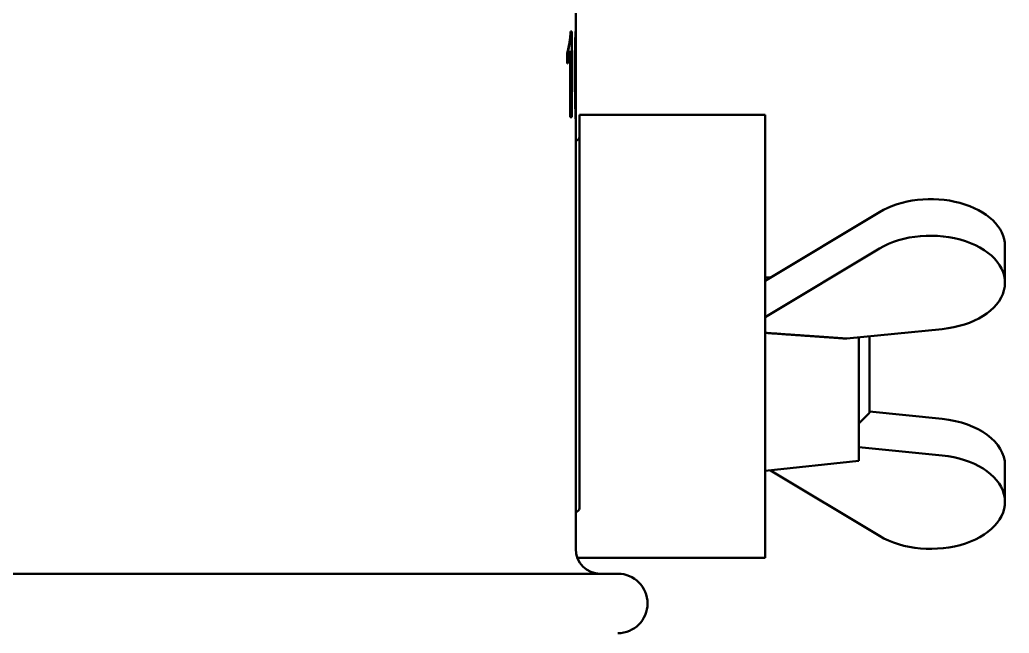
# Model space of a CAD drawing. Header units: millimetres. Extents: x -2015 to 3360, y -4745 to 2376.
# Drawn here: x 2673.36 to 2713.28, y 1687.23 to 1711.95 of the extents above; entities that cross this region are included whole.
import ezdxf

# ---------------------------------------------------------------- set-up
doc = ezdxf.new("R2010")
doc.units = ezdxf.units.MM
doc.header["$LTSCALE"] = 8
doc.layers.add('Visible (ISO)', color=7, linetype='Continuous', lineweight=50)

msp = doc.modelspace()

# ---------------------------------------------------------------- linework, layer by layer
at = {"layer": 'Visible (ISO)'}
for p, q in [((2695.793, 1717.945), (2695.793, 1711.479)), ((2695.59, 1711.479), (2695.6, 1711.479)), ((2695.632, 1711.479), (2695.6, 1711.479)), ((2695.632, 1711.479), (2695.632, 1708.031)), ((2695.792, 1711.479), (2695.802, 1711.479)), ((2695.803, 1711.083), (2695.803, 1711.443)), ((2695.448, 1710.19), (2695.448, 1710.609)), ((2695.448, 1710.609), (2695.458, 1710.609)), ((2695.458, 1710.19), (2695.458, 1710.609)), ((2695.571, 1708.031), (2695.571, 1710.637)), ((2695.581, 1708.031), (2695.581, 1710.706)), ((2695.793, 1710.823), (2695.793, 1708.626)), ((2695.448, 1710.19), (2695.458, 1710.19)), ((2695.803, 1707.992), (2695.803, 1708.373)), ((2695.571, 1708.031), (2695.581, 1708.031)), ((2695.581, 1708.031), (2695.632, 1708.031)), ((2695.792, 1707.967), (2695.802, 1707.967)), ((2695.793, 1707.967), (2695.793, 1690.625)), ((2695.943, 1693.141), (2695.943, 1708.126)), ((2695.943, 1708.126), (2703.443, 1708.126)), ((2703.443, 1708.126), (2703.443, 1693.141)), ((2708.045, 1704.203), (2703.443, 1701.436)), ((2703.443, 1699.963), (2708.045, 1702.73)), ((2713.114, 1702.831), (2713.114, 1701.358)), ((2703.653, 1701.562), (2703.443, 1701.585)), ((2710.586, 1699.488), (2706.731, 1699.1)), ((2707.214, 1694.175), (2707.214, 1699.148)), ((2707.643, 1699.191), (2707.643, 1696.105)), ((2707.643, 1696.105), (2707.214, 1695.675)), ((2707.643, 1696.159), (2710.586, 1695.863)), ((2710.586, 1694.389), (2707.214, 1694.729)), ((2707.214, 1694.175), (2703.443, 1693.765)), ((2713.114, 1692.519), (2713.114, 1693.992)), ((2703.653, 1693.788), (2708.045, 1691.147)), ((2695.943, 1693.141), (2695.943, 1692.252)), ((2703.443, 1693.141), (2703.443, 1690.285)), ((2695.858, 1690.27), (2703.443, 1690.27)), ((2703.443, 1690.285), (2703.443, 1690.27)), ((2661.456, 1689.625), (2674.424, 1689.625)), ((2678.462, 1689.625), (2674.424, 1689.625)), ((2678.462, 1689.625), (2691.43, 1689.625)), ((2696.224, 1689.625), (2691.43, 1689.625)), ((2696.224, 1689.625), (2697.493, 1689.625))]:
    msp.add_line(p, q, dxfattribs=at)
for centre, radius, start, end in [((2696.793, 1690.625), 1, 180, 270), ((2697.493, 1688.425), 1.2, 270, 90)]:
    msp.add_arc(centre, radius, start, end, dxfattribs=at)
for centre, major_axis, ratio, start_param, end_param in [((2695.93, 1709.72), (0, 6.485), 0.020231, 1.493217, 1.570732), ((2696.033, 1709.721), (0, -6.213), 0.03961, 4.712454, 4.792693), ((2695.796, 1708.607), (0.006, -0.286), 0.012188, 5.881178, 6.282863), ((2676.443, 1707.222), (19.5, 0), 0.063449, 6.159071, 6.283185), ((2710.114, 1702.831), (3, 0), 0.631378, 0, 2.331809), ((2710.114, 1701.358), (3, 0), 0.631378, 4.870421, 8.614994), ((2710.114, 1693.992), (3, 0), 0.631378, 0, 1.412765), ((2710.114, 1692.519), (3, 0), 0.631378, 3.951376, 7.69595), ((2676.443, 1692.252), (19.5, 0), 0.063449, 6.159071, 6.283185)]:
    msp.add_ellipse(centre, major_axis=major_axis, ratio=ratio, start_param=start_param, end_param=end_param, dxfattribs=at)
for points, knots in [([(2695.556, 1711.124), (2695.563, 1711.177), (2695.57, 1711.234), (2695.581, 1711.353), (2695.586, 1711.415), (2695.59, 1711.479)], [0, 0, 0, 0, 0.02118528, 0.02118528, 0.04215788, 0.04215788, 0.04215788, 0.04215788]), ([(2695.566, 1711.124), (2695.573, 1711.177), (2695.579, 1711.234), (2695.591, 1711.353), (2695.595, 1711.415), (2695.6, 1711.479)], [0, 0, 0, 0, 0.02118948, 0.02118948, 0.04216469, 0.04216469, 0.04216469, 0.04216469]), ([(2695.772, 1711.044), (2695.774, 1711.127), (2695.777, 1711.203), (2695.78, 1711.267), (2695.783, 1711.332), (2695.785, 1711.385), (2695.788, 1711.424)], [-2.6561201, -2.6561201, -2.6561201, -2.6561201, -2.3272292, -2.3272292, -2.3272292, -1.9983383, -1.9983383, -1.9983383, -1.9983383]), ([(2695.782, 1711.044), (2695.784, 1711.128), (2695.787, 1711.204), (2695.793, 1711.333), (2695.795, 1711.385), (2695.798, 1711.424)], [0, 0, 0, 0, 0.02907119, 0.02907119, 0.05883924, 0.05883924, 0.05883924, 0.05883924]), ([(2695.798, 1711.424), (2695.799, 1711.442), (2695.8, 1711.456), (2695.801, 1711.474), (2695.802, 1711.479), (2695.802, 1711.479)], [0, 0, 0, 0, 0.014091, 0.014091, 0.02827231, 0.02827231, 0.02827231, 0.02827231]), ([(2695.802, 1711.479), (2695.803, 1711.479), (2695.803, 1711.475), (2695.803, 1711.462), (2695.803, 1711.454), (2695.803, 1711.443)], [0, 0, 0, 0, 0.01087225, 0.01087225, 0.01935181, 0.01935181, 0.01935181, 0.01935181]), ([(2695.764, 1710.634), (2695.765, 1710.705), (2695.766, 1710.776), (2695.769, 1710.913), (2695.77, 1710.98), (2695.772, 1711.044)], [0, 0, 0, 0, 0.02195783, 0.02195783, 0.04408733, 0.04408733, 0.04408733, 0.04408733]), ([(2695.774, 1710.634), (2695.775, 1710.705), (2695.776, 1710.776), (2695.779, 1710.913), (2695.78, 1710.98), (2695.782, 1711.044)], [0, 0, 0, 0, 0.02195878, 0.02195878, 0.04409052, 0.04409052, 0.04409052, 0.04409052]), ([(2695.802, 1711.125), (2695.802, 1711.125), (2695.802, 1711.121), (2695.801, 1711.109), (2695.8, 1711.099), (2695.8, 1711.086)], [0, 0, 0, 0, 0.00835341, 0.00835341, 0.01663391, 0.01663391, 0.01663391, 0.01663391]), ([(2695.803, 1711.1), (2695.803, 1711.108), (2695.803, 1711.115), (2695.803, 1711.123), (2695.802, 1711.125), (2695.802, 1711.125)], [0, 0, 0, 0, 0.00749917, 0.00749917, 0.01503178, 0.01503178, 0.01503178, 0.01503178]), ([(2695.803, 1710.979), (2695.803, 1711.006), (2695.803, 1711.031), (2695.803, 1711.072), (2695.803, 1711.088), (2695.803, 1711.1)], [0, 0, 0, 0, 0.01121573, 0.01121573, 0.02263574, 0.02263574, 0.02263574, 0.02263574]), ([(2695.769, 1709.72), (2695.769, 1709.874), (2695.769, 1710.027), (2695.771, 1710.332), (2695.773, 1710.483), (2695.774, 1710.634)], [0, 0, 0, 0, 0.04594796, 0.04594796, 0.09196619, 0.09196619, 0.09196619, 0.09196619]), ([(2695.793, 1710.791), (2695.792, 1710.736), (2695.791, 1710.679), (2695.79, 1710.562), (2695.789, 1710.503), (2695.789, 1710.443)], [0, 0, 0, 0, 0.0182188, 0.0182188, 0.03633571, 0.03633571, 0.03633571, 0.03633571]), ([(2695.8, 1710.536), (2695.8, 1710.589), (2695.801, 1710.641), (2695.801, 1710.744), (2695.801, 1710.795), (2695.802, 1710.844)], [0, 0, 0, 0, 0.01633595, 0.01633595, 0.03276173, 0.03276173, 0.03276173, 0.03276173]), ([(2695.802, 1710.844), (2695.802, 1710.869), (2695.802, 1710.892), (2695.802, 1710.937), (2695.802, 1710.959), (2695.803, 1710.979)], [0, 0, 0, 0, 0.00814539, 0.00814539, 0.01637582, 0.01637582, 0.01637582, 0.01637582]), ([(2695.542, 1710.479), (2695.53, 1710.423), (2695.517, 1710.371), (2695.489, 1710.274), (2695.474, 1710.23), (2695.458, 1710.19)], [0, 0, 0, 0, 0.02798235, 0.02798235, 0.05618723, 0.05618723, 0.05618723, 0.05618723]), ([(2695.789, 1710.443), (2695.788, 1710.323), (2695.788, 1710.203), (2695.787, 1709.962), (2695.787, 1709.841), (2695.787, 1709.72)], [0, 0, 0, 0, 0.0362469, 0.0362469, 0.07249386, 0.07249386, 0.07249386, 0.07249386]), ([(2695.799, 1710.223), (2695.799, 1710.275), (2695.799, 1710.328), (2695.8, 1710.432), (2695.8, 1710.484), (2695.8, 1710.536)], [0, 0, 0, 0, 0.01585173, 0.01585173, 0.03170337, 0.03170337, 0.03170337, 0.03170337]), ([(2695.795, 1708.138), (2695.792, 1708.249), (2695.789, 1708.369), (2695.783, 1708.619), (2695.78, 1708.75), (2695.775, 1709.018), (2695.773, 1709.156), (2695.77, 1709.436), (2695.769, 1709.578), (2695.769, 1709.72)], [0, 0, 0, 0, 0.0436851, 0.0436851, 0.0868429, 0.0868429, 0.129592, 0.129592, 0.1722832, 0.1722832, 0.1722832, 0.1722832]), ([(2695.8, 1708.993), (2695.799, 1709.114), (2695.799, 1709.235), (2695.799, 1709.477), (2695.799, 1709.599), (2695.799, 1709.72)], [0, 0, 0, 0, 0.0364797, 0.0364797, 0.07295946, 0.07295946, 0.07295946, 0.07295946]), ([(2695.788, 1709.222), (2695.788, 1709.17), (2695.788, 1709.118), (2695.789, 1709.014), (2695.789, 1708.963), (2695.79, 1708.911)], [0, 0, 0, 0, 0.01574971, 0.01574971, 0.03149932, 0.03149932, 0.03149932, 0.03149932]), ([(2695.79, 1708.911), (2695.79, 1708.858), (2695.791, 1708.806), (2695.792, 1708.702), (2695.793, 1708.652), (2695.793, 1708.602)], [0, 0, 0, 0, 0.01636565, 0.01636565, 0.03281947, 0.03281947, 0.03281947, 0.03281947]), ([(2695.801, 1708.649), (2695.801, 1708.704), (2695.801, 1708.76), (2695.8, 1708.875), (2695.8, 1708.934), (2695.8, 1708.993)], [0, 0, 0, 0, 0.0180603, 0.0180603, 0.03601367, 0.03601367, 0.03601367, 0.03601367]), ([(2695.803, 1708.359), (2695.803, 1708.391), (2695.803, 1708.432), (2695.802, 1708.531), (2695.802, 1708.587), (2695.801, 1708.649)], [0, 0, 0, 0, 0.02103243, 0.02103243, 0.04155381, 0.04155381, 0.04155381, 0.04155381]), ([(2695.793, 1708.602), (2695.794, 1708.578), (2695.794, 1708.554), (2695.795, 1708.509), (2695.796, 1708.487), (2695.796, 1708.467)], [0, 0, 0, 0, 0.00816866, 0.00816866, 0.016422, 0.016422, 0.016422, 0.016422]), ([(2695.796, 1708.467), (2695.797, 1708.439), (2695.798, 1708.415), (2695.799, 1708.373), (2695.8, 1708.356), (2695.8, 1708.344)], [0, 0, 0, 0, 0.01135824, 0.01135824, 0.0229261, 0.0229261, 0.0229261, 0.0229261]), ([(2695.802, 1708.321), (2695.802, 1708.321), (2695.803, 1708.325), (2695.803, 1708.337), (2695.803, 1708.347), (2695.803, 1708.359)], [0, 0, 0, 0, 0.00840975, 0.00840975, 0.01674845, 0.01674845, 0.01674845, 0.01674845]), ([(2695.792, 1707.967), (2695.791, 1707.967), (2695.79, 1707.982), (2695.789, 1708.012), (2695.788, 1708.041), (2695.786, 1708.085), (2695.785, 1708.138)], [1.5707963, 1.5707963, 1.5707963, 1.5707963, 2.0280071, 2.0280071, 2.0280071, 2.4852179, 2.4852179, 2.4852179, 2.4852179]), ([(2695.802, 1707.967), (2695.802, 1707.967), (2695.801, 1707.971), (2695.8, 1707.986), (2695.8, 1707.997), (2695.798, 1708.026), (2695.798, 1708.045), (2695.796, 1708.087), (2695.795, 1708.111), (2695.795, 1708.138)], [0, 0, 0, 0, 0.01084531, 0.01084531, 0.02160922, 0.02160922, 0.03223192, 0.03223192, 0.04267677, 0.04267677, 0.04267677, 0.04267677]), ([(2695.803, 1707.992), (2695.803, 1707.988), (2695.803, 1707.984), (2695.803, 1707.972), (2695.803, 1707.967), (2695.802, 1707.967)], [0.00946468, 0.00946468, 0.00946468, 0.00946468, 0.0142434, 0.0142434, 0.02857688, 0.02857688, 0.02857688, 0.02857688])]:
    msp.add_open_spline(points, degree=3, knots=knots, dxfattribs=at)
for points in [[(2695.788, 1711.424), (2695.79, 1711.46), (2695.791, 1711.479), (2695.792, 1711.479)], [(2695.448, 1710.609), (2695.493, 1710.744), (2695.529, 1710.92), (2695.556, 1711.124)], [(2695.458, 1710.609), (2695.503, 1710.744), (2695.539, 1710.92), (2695.566, 1711.124)], [(2695.8, 1711.086), (2695.798, 1711.021), (2695.794, 1710.915), (2695.793, 1710.791)], [(2695.581, 1710.706), (2695.57, 1710.623), (2695.557, 1710.547), (2695.542, 1710.479)], [(2695.759, 1709.72), (2695.759, 1710.027), (2695.761, 1710.333), (2695.764, 1710.634)], [(2695.785, 1708.138), (2695.779, 1708.362), (2695.765, 1708.869), (2695.759, 1709.437), (2695.759, 1709.72)]]:
    msp.add_open_spline(points, degree=3, dxfattribs=at)
msp.add_rational_spline([(2706.731, 1699.1), (2705.171, 1699.211), (2703.443, 1699.333)], [1.0004735734, 1.00180265171, 1.00067277576], degree=2, dxfattribs=at)

doc.saveas('drawing.dxf')
